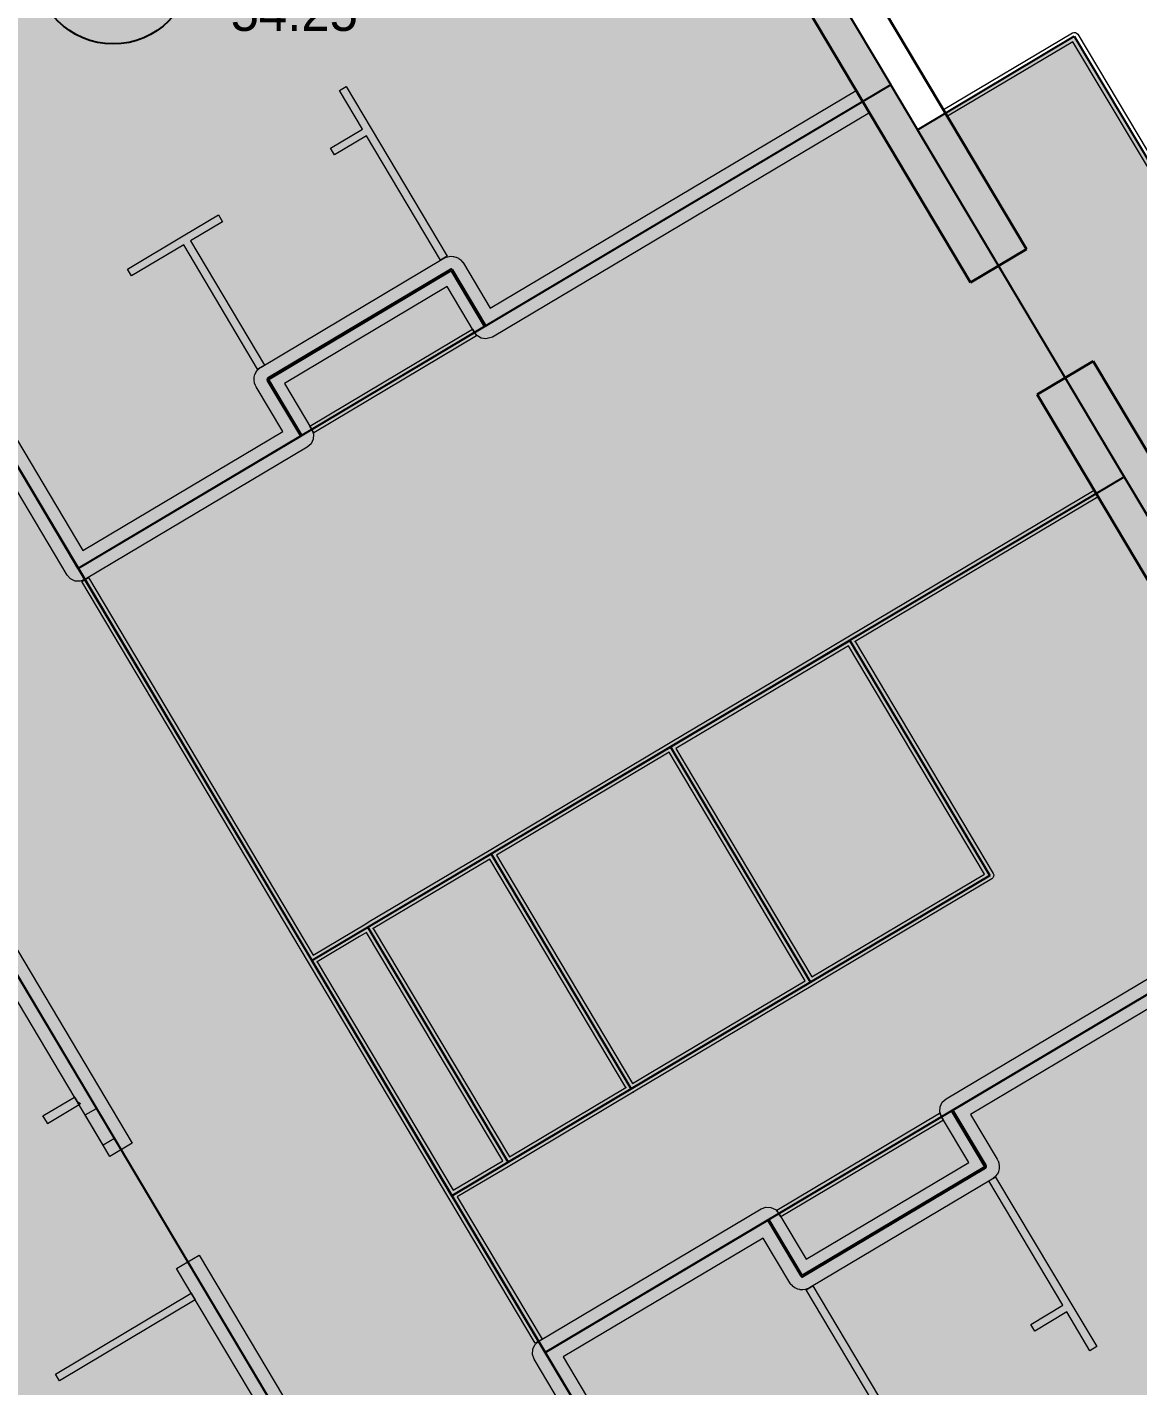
# Model space of a CAD drawing. Header units: millimetres. Extents: x 0 to 312583, y -208103 to 25097.
# Drawn here: x 96320 to 104836, y -137844 to -127422 of the extents above; entities that cross this region are included whole.
import ezdxf

# ---------------------------------------------------------------- set-up
doc = ezdxf.new("R2010")
doc.units = ezdxf.units.MM
doc.linetypes.add('Solid', pattern=[0])
for name, color, linetype, lineweight in [('Inner Walls', 5, 'Solid', 0), ('One-Bedroom Apartment', 151, 'Solid', 25), ('Outer Walls', 254, 'Solid', 25), ('Room Objects', 47, 'Solid', 15), ('Room Walls', 47, 'Solid', 35), ('Service Area', 252, 'Solid', 25), ('Three-Bedroom Apartment', 250, 'Solid', 25)]:
    doc.layers.add(name, color=color, linetype=linetype, lineweight=lineweight)
doc.styles.add('Dialog.plain', font='Dialog.plain')

msp = doc.modelspace()

# ---------------------------------------------------------------- hatches: boundary and pattern name
at = {"layer": 'One-Bedroom Apartment', "linetype": 'Solid', "lineweight": 25}
for points in [[(94922, -128566), (94062, -129077), (94062, -129077), (92272, -126070), (99361, -121849), (99361, -121849), (101151, -124857), (102942, -127864), (99836, -129713), (99836, -129713), (99580, -129284), (99579, -129282), (99577, -129281), (99575, -129280), (99574, -129279), (99572, -129279), (99570, -129279), (99568, -129279), (99566, -129280), (98164, -130115), (98163, -130116), (98162, -130117), (98161, -130119), (98160, -130121), (98160, -130123), (98160, -130125), (98160, -130127), (98161, -130128), (98417, -130558), (96712, -131573), (96712, -131573)], [(101225, -141106), (102083, -140594), (100293, -137588), (101998, -136573), (102254, -137002), (102255, -137004), (102256, -137005), (102258, -137006), (102260, -137007), (102262, -137007), (102264, -137007), (102266, -137006), (102267, -137005), (103669, -136171), (103671, -136170), (103672, -136169), (103673, -136167), (103674, -136165), (103674, -136163), (103674, -136161), (103673, -136159), (103673, -136157), (103417, -135728), (103417, -135728), (106523, -133879), (106523, -133879), (108313, -136886), (110104, -139893), (103015, -144114), (103015, -144114)]]:
    msp.add_hatch(color=250, dxfattribs=at).paths.add_polyline_path(points, flags=0)
at = {"layer": 'Room Objects', "linetype": 'Solid', "lineweight": 0}
msp.add_hatch(color=5, dxfattribs=at).paths.add_polyline_path([(96765, -135766), (96851, -135715), (96989, -135947), (96989, -135947), (96903, -135998)], flags=0)
at = {"layer": 'Service Area', "linetype": 'Solid', "lineweight": 25}
for points in [[(107521, -132819), (106318, -133535), (103146, -128208), (104349, -127491)], [(102942, -127864), (102942, -127864), (96712, -131573), (98503, -134580), (98503, -134580), (98503, -134580), (104732, -130871)], [(102083, -140594), (100365, -141617), (93204, -129590), (94922, -128566)], [(99571, -129289), (99827, -129718), (98425, -130553), (98170, -130123)], [(98503, -134580), (99577, -136385), (100007, -136129), (100952, -135566), (102327, -134748), (103701, -133929), (102627, -132125), (101252, -132943), (100322, -133497), (104732, -130871), (104732, -130871), (104732, -130871), (106523, -133879), (100293, -137588), (100293, -137588), (100293, -137588)], [(102627, -132125), (103701, -133929), (102327, -134748), (101252, -132943)], [(101252, -132943), (102327, -134748), (100952, -135566), (99878, -133762)], [(99878, -133762), (100952, -135566), (100007, -136129), (98932, -134324)], [(98932, -134324), (100007, -136129), (99577, -136385), (98503, -134580)], [(102262, -136997), (102007, -136567), (103408, -135733), (103664, -136163)]]:
    msp.add_hatch(color=254, dxfattribs=at).paths.add_polyline_path(points, flags=0)
at = {"layer": 'Three-Bedroom Apartment', "linetype": 'Solid', "lineweight": 25}
msp.add_hatch(color=150, dxfattribs=at).paths.add_polyline_path([(86974, -133298), (85183, -130290), (89997, -127424), (90253, -127854), (90254, -127855), (90256, -127857), (90257, -127858), (90259, -127858), (90261, -127859), (90263, -127859), (90265, -127858), (90267, -127857), (92533, -126508), (92533, -126508), (94062, -129077), (93204, -129590), (94994, -132596), (96784, -135603), (98263, -138087), (98263, -138087), (95148, -139941), (95146, -139942), (95145, -139944), (95144, -139945), (95143, -139947), (95143, -139949), (95143, -139951), (95144, -139953), (95145, -139955), (95451, -140470), (92345, -142320), (92345, -142320), (88764, -136305)], flags=0)

# ---------------------------------------------------------------- linework, layer by layer
at = {"layer": 'Inner Walls', "color": 47, "linetype": 'Solid', "lineweight": 15}
for p, q in [((99870, -129576), (102676, -127906)), ((102676, -127906), (102778, -128078)), ((102778, -128078), (99887, -129799)), ((98113, -130029), (99515, -129194)), ((99515, -129194), (99524, -129190)), ((99524, -129190), (99525, -129189)), ((99525, -129189), (99544, -129182)), ((99544, -129182), (99546, -129182)), ((99546, -129182), (99565, -129179)), ((99565, -129179), (99567, -129179)), ((99567, -129179), (99587, -129180)), ((99587, -129180), (99589, -129180)), ((99589, -129180), (99608, -129185)), ((99608, -129185), (99609, -129186)), ((99609, -129186), (99627, -129194)), ((99627, -129194), (99629, -129195)), ((99629, -129195), (99645, -129207)), ((99645, -129207), (99646, -129208)), ((99646, -129208), (99659, -129223)), ((99659, -129223), (99660, -129224)), ((99660, -129224), (99666, -129232)), ((99666, -129232), (99870, -129576)), ((99540, -129412), (98293, -130154)), ((99750, -129764), (99540, -129412)), ((93341, -129624), (97126, -135982)), ((95776, -129804), (96747, -131436)), ((99772, -129790), (99750, -129764)), ((99802, -129807), (99772, -129790)), ((99836, -129813), (99802, -129807)), ((99887, -129799), (99836, -129813)), ((96626, -131624), (95604, -129906)), ((98075, -130067), (98076, -130066)), ((98076, -130066), (98088, -130050)), ((98088, -130050), (98089, -130048)), ((98089, -130048), (98104, -130035)), ((98104, -130035), (98105, -130034)), ((98105, -130034), (98113, -130029)), ((98060, -130127), (98061, -130108)), ((98060, -130129), (98060, -130127)), ((98063, -130149), (98060, -130129)), ((98061, -130106), (98066, -130087)), ((98061, -130108), (98061, -130106)), ((98063, -130151), (98063, -130149)), ((98070, -130169), (98063, -130151)), ((98066, -130085), (98075, -130067)), ((98066, -130087), (98066, -130085)), ((98070, -130171), (98070, -130169)), ((98293, -130154), (98503, -130507)), ((98075, -130180), (98070, -130171)), ((98280, -130523), (98075, -130180)), ((96747, -131436), (98280, -130523)), ((98514, -130583), (98497, -130618)), ((98503, -130507), (98516, -130544)), ((98516, -130544), (98514, -130583)), ((98468, -130644), (96763, -131659)), ((98497, -130618), (98468, -130644)), ((96652, -131653), (96626, -131624)), ((96688, -131670), (96652, -131653)), ((96727, -131672), (96688, -131670)), ((96763, -131659), (96727, -131672)), ((96954, -136084), (94908, -132647)), ((103366, -135642), (106257, -133921)), ((106359, -134092), (103554, -135763)), ((103320, -135703), (103337, -135668)), ((103337, -135668), (103366, -135642)), ((103318, -135742), (103320, -135703)), ((103331, -135779), (103318, -135742)), ((103541, -136131), (103331, -135779)), ((103554, -135763), (103758, -136106)), ((97126, -135982), (96954, -136084)), ((103758, -136106), (103763, -136115)), ((102294, -136873), (103541, -136131)), ((103767, -136201), (103759, -136219)), ((103763, -136115), (103764, -136117)), ((103764, -136117), (103770, -136135)), ((103768, -136199), (103767, -136201)), ((103773, -136180), (103768, -136199)), ((103770, -136135), (103771, -136137)), ((103771, -136137), (103774, -136157)), ((103774, -136158), (103773, -136178)), ((103773, -136178), (103773, -136180)), ((103774, -136157), (103774, -136158)), ((103720, -136257), (102318, -137091)), ((103728, -136252), (103720, -136257)), ((103730, -136250), (103728, -136252)), ((103745, -136237), (103730, -136250)), ((103746, -136236), (103745, -136237)), ((103758, -136220), (103746, -136236)), ((103759, -136219), (103758, -136220)), ((100242, -137502), (101947, -136487)), ((101947, -136487), (101984, -136474)), ((101984, -136474), (102023, -136476)), ((102023, -136476), (102058, -136492)), ((102058, -136492), (102084, -136521)), ((102084, -136521), (102294, -136873)), ((101963, -136710), (100430, -137622)), ((102168, -137053), (101963, -136710)), ((97466, -136943), (97638, -136841)), ((98126, -138052), (97466, -136943)), ((97638, -136841), (98349, -138035)), ((102173, -137061), (102168, -137053)), ((102174, -137063), (102173, -137061)), ((102187, -137077), (102174, -137063)), ((102189, -137079), (102187, -137077)), ((102205, -137091), (102189, -137079)), ((102206, -137092), (102205, -137091)), ((102224, -137100), (102206, -137092)), ((102226, -137101), (102224, -137100)), ((102245, -137105), (102226, -137101)), ((102247, -137106), (102245, -137105)), ((102266, -137107), (102247, -137106)), ((102268, -137107), (102266, -137107)), ((102288, -137104), (102268, -137107)), ((102290, -137103), (102288, -137104)), ((102308, -137097), (102290, -137103)), ((102310, -137096), (102308, -137097)), ((102318, -137091), (102310, -137096)), ((100194, -137602), (100196, -137563)), ((100196, -137563), (100213, -137528)), ((100213, -137528), (100242, -137502)), ((100207, -137639), (100194, -137602)), ((101230, -139356), (100207, -137639)), ((100430, -137622), (101402, -139254))]:
    msp.add_line(p, q, dxfattribs=at)
at = {"layer": 'One-Bedroom Apartment', "color": 250, "linetype": 'Solid', "lineweight": 25}
for p, q in [((101151, -124857), (102942, -127864)), ((102942, -127864), (99836, -129713)), ((96712, -131573), (94922, -128566)), ((99566, -129280), (98164, -130115)), ((99568, -129279), (99566, -129280)), ((99570, -129279), (99568, -129279)), ((99572, -129279), (99570, -129279)), ((99574, -129279), (99572, -129279)), ((99575, -129280), (99574, -129279)), ((99577, -129281), (99575, -129280)), ((99579, -129282), (99577, -129281)), ((99580, -129284), (99579, -129282)), ((99836, -129713), (99580, -129284)), ((98161, -130119), (98160, -130121)), ((98160, -130121), (98160, -130123)), ((98160, -130123), (98160, -130125)), ((98160, -130125), (98160, -130127)), ((98160, -130127), (98161, -130128)), ((98162, -130117), (98161, -130119)), ((98161, -130128), (98417, -130558)), ((98163, -130116), (98162, -130117)), ((98164, -130115), (98163, -130116)), ((98417, -130558), (96712, -131573)), ((103417, -135728), (106523, -133879)), ((103673, -136157), (103417, -135728)), ((102267, -137005), (103669, -136171)), ((103669, -136171), (103671, -136170)), ((103671, -136170), (103672, -136169)), ((103672, -136169), (103673, -136167)), ((103673, -136159), (103673, -136157)), ((103674, -136161), (103673, -136159)), ((103673, -136167), (103674, -136165)), ((103674, -136163), (103674, -136161)), ((103674, -136165), (103674, -136163)), ((100293, -137588), (101998, -136573)), ((101998, -136573), (102254, -137002)), ((102254, -137002), (102255, -137004)), ((102255, -137004), (102256, -137005)), ((102256, -137005), (102258, -137006)), ((102258, -137006), (102260, -137007)), ((102260, -137007), (102262, -137007)), ((102262, -137007), (102264, -137007)), ((102264, -137007), (102266, -137006)), ((102266, -137006), (102267, -137005)), ((102083, -140594), (100293, -137588))]:
    msp.add_line(p, q, dxfattribs=at)
for p in [(99836, -129713), (96712, -131573), (103417, -135728)]:
    msp.add_point(p, dxfattribs=at)
at = {"layer": 'Outer Walls', "color": 47, "linetype": 'Solid', "lineweight": 35}
for p, q in [((102645, -126877), (103983, -129124)), ((103553, -129380), (102215, -127133)), ((103983, -129124), (103553, -129380)), ((104065, -130239), (104494, -129983)), ((104494, -129983), (105400, -131503)), ((104970, -131759), (104065, -130239))]:
    msp.add_line(p, q, dxfattribs=at)
at = {"layer": 'Room Objects', "color": 0, "linetype": 'Solid', "lineweight": 0}
for p, q in [((96765, -135766), (96851, -135715)), ((96903, -135998), (96765, -135766)), ((96851, -135715), (96989, -135947)), ((96989, -135947), (96903, -135998))]:
    msp.add_line(p, q, dxfattribs=at)
msp.add_point((96989, -135947), dxfattribs=at)
at = {"layer": 'Room Walls', "color": 47, "linetype": 'Solid', "lineweight": 9}
for p, q in [((103346, -128054), (104334, -127466)), ((104339, -127533), (103376, -128105)), ((104334, -127466), (104345, -127462)), ((107480, -132808), (104339, -127533)), ((104345, -127462), (104357, -127462)), ((104357, -127462), (104367, -127467)), ((104367, -127467), (104375, -127476)), ((104375, -127476), (107547, -132803)), ((98740, -127893), (98766, -127877)), ((98766, -127877), (98957, -128199)), ((98714, -127908), (98740, -127893)), ((98891, -128204), (98714, -127908)), ((103376, -128105), (103346, -128054)), ((98645, -128350), (98891, -128204)), ((98921, -128256), (98676, -128402)), ((99489, -129210), (98921, -128256)), ((98957, -128199), (99541, -129179)), ((98676, -128402), (98645, -128350)), ((97515, -129023), (97786, -128862)), ((97817, -128914), (97571, -129060)), ((97786, -128862), (97817, -128914)), ((97088, -129277), (97515, -129023)), ((97520, -129090), (97119, -129329)), ((98087, -130044), (97520, -129090)), ((97571, -129060), (98139, -130013)), ((99541, -129179), (99489, -129210)), ((97119, -129329), (97088, -129277)), ((98487, -130481), (99734, -129739)), ((99734, -129739), (99765, -129790)), ((99765, -129790), (98518, -130533)), ((98139, -130013), (98087, -130044)), ((98518, -130533), (98487, -130481)), ((102612, -132099), (104502, -130973)), ((104502, -130973), (104533, -131025)), ((104533, -131025), (102668, -132135)), ((96738, -131674), (96789, -131643)), ((98477, -134596), (96738, -131674)), ((96789, -131643), (98513, -134539)), ((102131, -132385), (102612, -132099)), ((102668, -132135), (103727, -133914)), ((102617, -132166), (101293, -132954)), ((103660, -133919), (102617, -132166)), ((101263, -132902), (102131, -132385)), ((101242, -132984), (99919, -133772)), ((100761, -133201), (101237, -132917)), ((101237, -132917), (101263, -132902)), ((102286, -134737), (101242, -132984)), ((101293, -132954), (102337, -134706)), ((99888, -133721), (100761, -133201)), ((98943, -134283), (99862, -133736)), ((99867, -133803), (98974, -134335)), ((99862, -133736), (99888, -133721)), ((100911, -135556), (99867, -133803)), ((99919, -133772), (100962, -135525)), ((102337, -134706), (103660, -133919)), ((103727, -133914), (103731, -133925)), ((103717, -133955), (102368, -134758)), ((103725, -133947), (103717, -133955)), ((103730, -133936), (103725, -133947)), ((103731, -133925), (103730, -133936)), ((98513, -134539), (98917, -134299)), ((98917, -134299), (98943, -134283)), ((98974, -134335), (100017, -136088)), ((98868, -134398), (98544, -134591)), ((98922, -134366), (98868, -134398)), ((99966, -136118), (98922, -134366)), ((98492, -134621), (98477, -134596)), ((100216, -137517), (98492, -134621)), ((98544, -134591), (99587, -136343)), ((101103, -135441), (102286, -134737)), ((102342, -134773), (100993, -135576)), ((102368, -134758), (102342, -134773)), ((100962, -135525), (101103, -135441)), ((100017, -136088), (100911, -135556)), ((100993, -135576), (100967, -135592)), ((96441, -135773), (96683, -135629)), ((96719, -135689), (96477, -135833)), ((96683, -135629), (96688, -135637)), ((96688, -135637), (96696, -135650)), ((96696, -135650), (96703, -135663)), ((96703, -135663), (96729, -135679)), ((96729, -135679), (96719, -135689)), ((100967, -135592), (100022, -136155)), ((96446, -135781), (96441, -135773)), ((96472, -135824), (96446, -135781)), ((102069, -136496), (103316, -135753)), ((103316, -135753), (103346, -135805)), ((96477, -135833), (96472, -135824)), ((103346, -135805), (102099, -136547)), ((99587, -136343), (99966, -136118)), ((100022, -136155), (99618, -136395)), ((103694, -136272), (103746, -136242)), ((104262, -137226), (103694, -136272)), ((103746, -136242), (104329, -137221)), ((99618, -136395), (100268, -137486)), ((102099, -136547), (102069, -136496)), ((96536, -137753), (97578, -137132)), ((97578, -137132), (97609, -137184)), ((102293, -137107), (102344, -137076)), ((102860, -138060), (102293, -137107)), ((102344, -137076), (102912, -138030)), ((97609, -137184), (96567, -137804)), ((104016, -137372), (104262, -137226)), ((104329, -137221), (104521, -137543)), ((104293, -137277), (104047, -137424)), ((104469, -137574), (104293, -137277)), ((104047, -137424), (104016, -137372)), ((100268, -137486), (100216, -137517)), ((104521, -137543), (104469, -137574)), ((96567, -137804), (96536, -137753))]:
    msp.add_line(p, q, dxfattribs=at)
for p in [(102668, -132135), (98974, -134335), (98477, -134596), (98477, -134596), (98544, -134591), (100911, -135556), (100967, -135592)]:
    msp.add_point(p, dxfattribs=at)
at = {"layer": 'Service Area', "color": 254, "linetype": 'Solid', "lineweight": 25}
for p, q in [((103146, -128208), (104349, -127491)), ((104349, -127491), (107521, -132819)), ((102942, -127864), (96712, -131573)), ((104732, -130871), (102942, -127864)), ((106318, -133535), (103146, -128208)), ((94922, -128566), (102083, -140594)), ((98170, -130123), (99571, -129289)), ((99571, -129289), (99827, -129718)), ((100365, -141617), (93204, -129590)), ((99827, -129718), (98425, -130553)), ((98425, -130553), (98170, -130123)), ((98503, -134580), (104732, -130871)), ((100322, -133497), (104732, -130871)), ((104732, -130871), (106523, -133879)), ((96712, -131573), (98503, -134580)), ((102627, -132125), (101252, -132943)), ((101252, -132943), (102627, -132125)), ((103701, -133929), (102627, -132125)), ((102627, -132125), (103701, -133929)), ((99878, -133762), (101252, -132943)), ((101252, -132943), (100322, -133497)), ((101252, -132943), (102327, -134748)), ((102327, -134748), (101252, -132943)), ((98932, -134324), (99878, -133762)), ((99878, -133762), (100952, -135566)), ((100952, -135566), (99878, -133762)), ((106523, -133879), (100293, -137588)), ((102327, -134748), (103701, -133929)), ((103701, -133929), (102327, -134748)), ((98503, -134580), (98932, -134324)), ((98932, -134324), (100007, -136129)), ((100007, -136129), (98932, -134324)), ((98503, -134580), (99577, -136385)), ((100293, -137588), (98503, -134580)), ((99577, -136385), (98503, -134580)), ((100952, -135566), (102327, -134748)), ((102327, -134748), (100952, -135566)), ((100007, -136129), (100952, -135566)), ((100952, -135566), (100007, -136129)), ((102007, -136567), (103408, -135733)), ((103408, -135733), (103664, -136163)), ((99577, -136385), (100007, -136129)), ((100007, -136129), (99577, -136385)), ((103664, -136163), (102262, -136997)), ((102262, -136997), (102007, -136567))]:
    msp.add_line(p, q, dxfattribs=at)
for p in [(102942, -127864), (104732, -130871), (104732, -130871), (98503, -134580), (98503, -134580), (100293, -137588), (100293, -137588)]:
    msp.add_point(p, dxfattribs=at)
at = {"layer": 'Three-Bedroom Apartment', "color": 150, "linetype": 'Solid', "lineweight": 25}
for p, q in [((94994, -132596), (96784, -135603)), ((96784, -135603), (98263, -138087))]:
    msp.add_line(p, q, dxfattribs=at)
at = {"layer": 'Three-Bedroom Apartment', "color": 7, "linetype": 'Solid', "lineweight": 25}
msp.add_circle((96980, -126950), 600, dxfattribs=at)

# ---------------------------------------------------------------- texts
at = {"layer": 'Three-Bedroom Apartment', "color": 7, "linetype": 'Solid', "lineweight": 25, "style": 'Dialog.plain'}
msp.add_text('54.25', height=291.6, dxfattribs=at).set_placement((97880, -127450))

doc.saveas('drawing.dxf')
